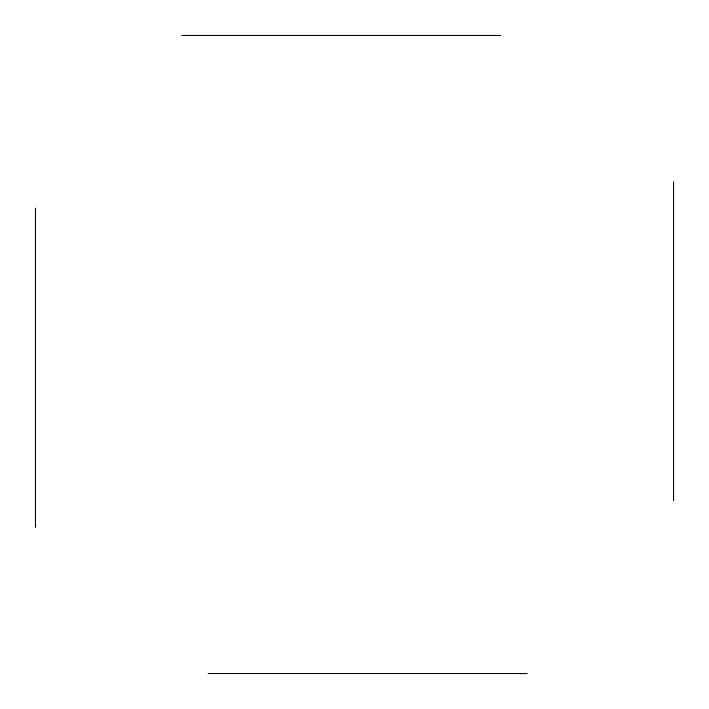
<?xml version="1.0" encoding="UTF-8"?>
<svg xmlns="http://www.w3.org/2000/svg" width="709" height="709" viewBox="0 0 709 709"><rect width="100%" height="100%" fill="white"/><g stroke="black" fill="none" stroke-linecap="round" stroke-linejoin="round"><path stroke-width="1.06" d="M181.681 35.45L500.731 35.45M208.269 673.55L527.319 673.55M673.55 181.681L673.55 500.731M35.45 208.269L35.45 527.319"/></g></svg>
